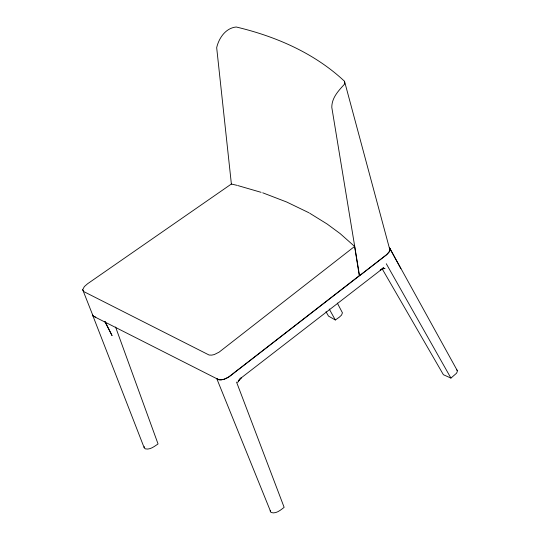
<?xml version="1.0" encoding="UTF-8"?>
<svg xmlns="http://www.w3.org/2000/svg" width="540" height="540" viewBox="0 0 540 540"><rect width="100%" height="100%" fill="white"/><g stroke="black" fill="none" stroke-linecap="round" stroke-linejoin="round"><path stroke-width="0.81" d="M115.567 327.004L158.051 443.948C154.366 446.391 150.181 449.962 145.415 448.882L144.194 447.775L144.322 446.58M237.614 382.509L240.3 378.594L238.228 380.983L241.36 377.764L240.746 378.243L383.549 267.894L380.194 270.135L384.095 268.461L382.779 268.184M309.676 213.206L327.071 223.972L340.139 233.597L354.618 246.429L359.282 275.677L228.771 376.947L224.1 379.276L221.11 379.897L218.842 379.748L93.103 316.062L82.701 289.71L84.348 286.585L87.629 283.723L231.343 184.039L237.033 185.335M382.104 268.718L443.394 374.713L450.934 378.088L456.489 373.275L457.299 371.601L457.218 370.467L389.59 247.941L390.245 249.149L390.002 250.506L388.78 252.531L386.073 255.143L239.369 368.847C233.091 372.951 227.084 380.815 218.707 379.701L216.668 378.378L270.986 512.474C275.92 514.222 280.496 510.138 284.141 507.35L236.54 382.07M354.618 246.429L219.098 352.154L214.265 354.571L211.714 355.118L209.108 355.03L83.633 291.512L82.701 289.71M326.012 311.708L328.502 316.089L335.327 319.99L339.275 317.216L341.543 315.083L342.434 312.822L337.325 303.068M382.84 268.204L385.007 268.67L383.603 268.043M237.836 185.571L261.117 192.335M262.717 192.8L286.713 202.028L308.981 212.78M95.769 317.156L93.258 316.177L92.529 314.861L144.194 447.775M344.52 81.284L344.729 83.93C338.668 90.612 331.823 97.477 331.79 107.311L359.539 275.704L386.924 254.468L390.062 250.607L344.52 81.284C314.651 53.203 275.758 36.355 236.23 27C225.673 28.006 218.889 38.063 216.675 47.662L231.39 184.113M456.617 369.657L457.218 370.467M386.282 263.736L450.934 378.088M329.211 308.975L335.327 319.99M389.59 247.941L400.882 268.724M104.909 321.739L112.07 335.624L105.017 321.394M270.236 510.557L270.331 511.65"/></g></svg>
